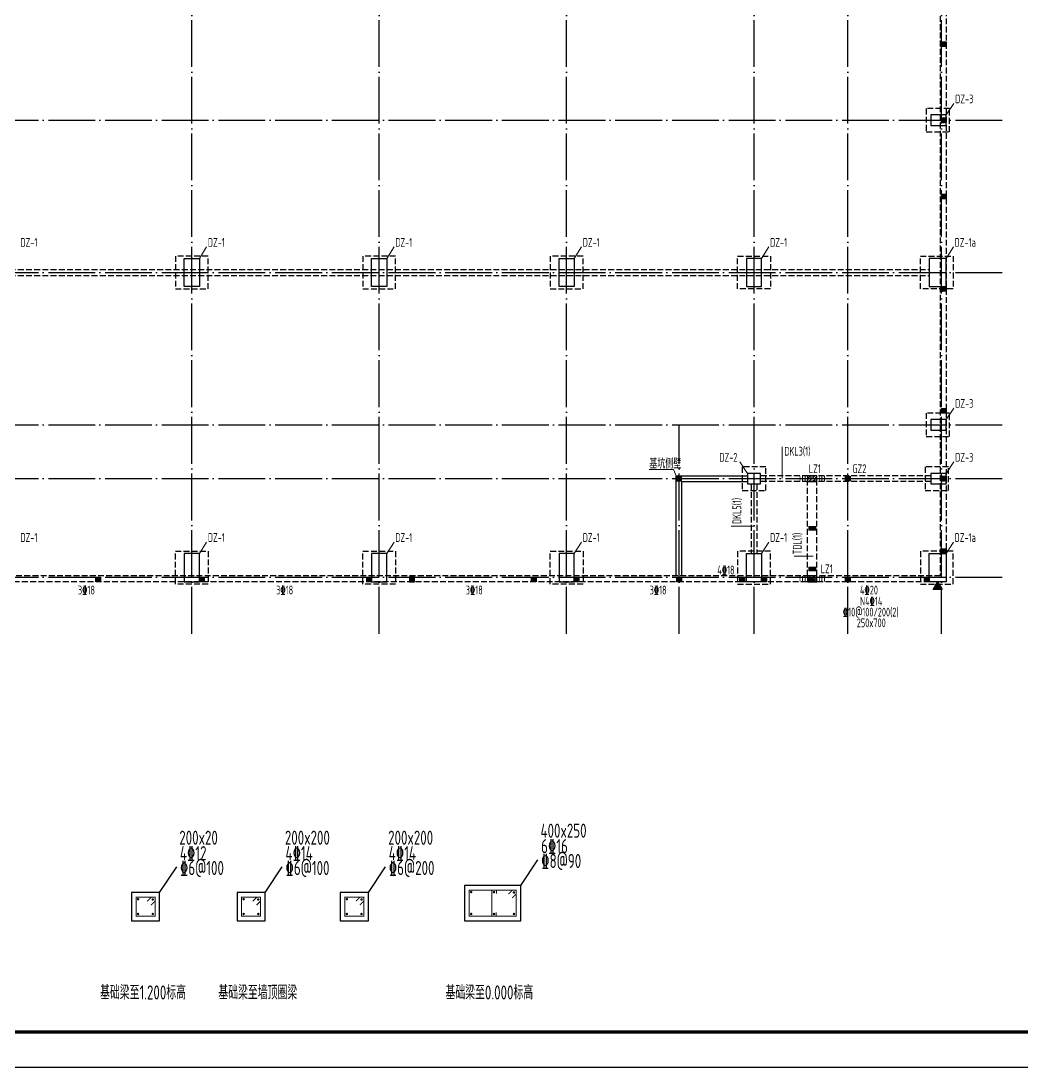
# Model space of a CAD drawing. Extents: x 19118 to 566552, y -1188739 to 92943.
# Drawn here: x 487992 to 530726, y -192636 to -147972 of the extents above; entities that cross this region are included whole.
import ezdxf

# ---------------------------------------------------------------- set-up
doc = ezdxf.new("R2010")
doc.units = 0
doc.header["$LTSCALE"] = 1000
doc.header["$MEASUREMENT"] = 0
for name, pattern in [('DASH', [0.35, 0.25, -0.1]), ('DASHDOT', [25.4, 12.7, -6.35, 0, -6.35]), ('DOTE', [2.42, 2, -0.2, 0.02, -0.2]), ('线型6', [8.75, 5, -1.25, 1.25, -1.25])]:
    doc.linetypes.add(name, pattern=pattern)
doc.layers.get('0').update_dxf_attribs({"linetype": 'CONTINUOUS'})
for name, color, linetype in [('1', 140, 'CONTINUOUS'), ('3T_WOOD', 21, 'CONTINUOUS'), ('A_DE_DETAIL_3', 144, 'CONTINUOUS'), ('DHX', 1, 'DASHDOT'), ('DOTE', 9, 'DOTE'), ('GZ', 3, 'CONTINUOUS'), ('PUB_TITLE', 4, 'CONTINUOUS'), ('S_BEAMDIMMASS', 2, 'CONTINUOUS'), ('WALL', 6, 'CONTINUOUS'), ('剖面外形', 7, 'CONTINUOUS'), ('柱', 2, 'CONTINUOUS'), ('梁', 4, 'DASH')]:
    doc.layers.add(name, color=color, linetype=linetype)
for name, color, linetype, lineweight in [('111', 9, '线型6', 18), ('柱集中标注', 2, 'CONTINUOUS', 9), ('梁集中标注', 2, 'CONTINUOUS', 15)]:
    doc.layers.add(name, color=color, linetype=linetype, lineweight=lineweight)
doc.styles.add('TSSD_Rein', font='atssdeng.shx', dxfattribs={"width": 0.7, "bigfont": 'atssdchn.shx'})

# ---------------------------------------------------------------- blocks, each defined once
blk = doc.blocks.new('新块FDGFGFG')
at = {"color": 1, "const_width": 7.15}
for points in [[(515600, -86161.2), (515600, -86347.2), (515935, -86347.2), (515935, -86161.2), (515600, -86161.2)], [(515793.3, -86185.1), (515793.3, -86161.2), (515761.4, -86161.2), (515761.4, -86347.2), (515792.9, -86347.2), (515792.9, -86319.5)], [(515879, -86189.9), (515907.7, -86161.2)], [(515906.3, -86217.2), (515935, -86188.4)], [(513230.1, -86211.2), (513230.1, -86347.2), (513365.1, -86347.2), (513365.1, -86211.2), (513230.1, -86211.2)], [(513309.1, -86239.9), (513337.8, -86211.2)], [(513336.4, -86267.2), (513365.1, -86238.4)], [(513981.2, -86211.2), (513981.2, -86347.2), (514116.2, -86347.2), (514116.2, -86211.2), (513981.2, -86211.2)], [(514060.2, -86239.9), (514089, -86211.2)], [(514087.5, -86267.2), (514116.2, -86238.4)], [(514715.9, -86211.2), (514715.9, -86347.2), (514850.9, -86347.2), (514850.9, -86211.2), (514715.9, -86211.2)], [(514794.9, -86239.9), (514823.6, -86211.2)], [(514822.2, -86267.2), (514850.9, -86238.4)]]:
    blk.add_lwpolyline(points, dxfattribs=at)
at = {"color": 1, "const_width": 8.59}
for points in [[(515609.7, -86175, -1), (515618.3, -86175, -1), (515609.7, -86175)], [(515772.2, -86175, -1), (515780.8, -86175, -1), (515772.2, -86175)], [(515914.2, -86177.5, -1), (515922.8, -86177.5, -1), (515914.2, -86177.5)], [(513239.8, -86225, -1), (513248.4, -86225, -1), (513239.8, -86225)], [(513344.3, -86227.5, -1), (513352.9, -86227.5, -1), (513344.3, -86227.5)], [(513991, -86225, -1), (513999.6, -86225, -1), (513991, -86225)], [(514095.4, -86227.5, -1), (514104, -86227.5, -1), (514095.4, -86227.5)], [(514725.7, -86225, -1), (514734.2, -86225, -1), (514725.7, -86225)], [(514830.1, -86227.5, -1), (514838.7, -86227.5, -1), (514830.1, -86227.5)], [(513239.8, -86330.7, -1), (513248.4, -86330.7, -1), (513239.8, -86330.7)], [(513344.3, -86330.7, -1), (513352.9, -86330.7, -1), (513344.3, -86330.7)], [(513991, -86330.7, -1), (513999.6, -86330.7, -1), (513991, -86330.7)], [(514095.4, -86330.7, -1), (514104, -86330.7, -1), (514095.4, -86330.7)], [(514725.7, -86330.7, -1), (514734.2, -86330.7, -1), (514725.7, -86330.7)], [(514830.1, -86330.7, -1), (514838.7, -86330.7, -1), (514830.1, -86330.7)], [(515609.7, -86330.7, -1), (515618.3, -86330.7, -1), (515609.7, -86330.7)], [(515772.2, -86330.7, -1), (515780.8, -86330.7, -1), (515772.2, -86330.7)], [(515914.2, -86330.7, -1), (515922.8, -86330.7, -1), (515914.2, -86330.7)]]:
    blk.add_lwpolyline(points, format="xyb", dxfattribs=at)
at = {"layer": 'S_BEAMDIMMASS'}
for p, q in [((515967.7, -86128.4), (516089.1, -85945.9)), ((513397.8, -86178.4), (513519.2, -85995.9)), ((514149, -86178.4), (514270.4, -85995.9)), ((514883.7, -86178.4), (515005, -85995.9))]:
    blk.add_line(p, q, dxfattribs=at)
at = {"layer": '剖面外形'}
for points in [[(513197.3, -86178.4), (513197.3, -86179.8), (513197.3, -86179.8), (513197.3, -86179.8), (513197.3, -86179.8), (513197.3, -86380), (513397.8, -86380), (513397.8, -86178.4), (513397.8, -86178.4), (513397.8, -86178.4), (513397.8, -86178.4), (513397.8, -86178.4), (513197.3, -86178.4)], [(513948.5, -86178.4), (513948.5, -86179.8), (513948.5, -86179.8), (513948.5, -86179.8), (513948.5, -86179.8), (513948.5, -86380), (514149, -86380), (514149, -86178.4), (514149, -86178.4), (514149, -86178.4), (514149, -86178.4), (514149, -86178.4), (513948.5, -86178.4)], [(514683.1, -86178.4), (514683.1, -86179.8), (514683.1, -86179.8), (514683.1, -86179.8), (514683.1, -86179.8), (514683.1, -86380), (514883.7, -86380), (514883.7, -86178.4), (514883.7, -86178.4), (514883.7, -86178.4), (514883.7, -86178.4), (514883.7, -86178.4), (514683.1, -86178.4)], [(515567.2, -86128.4), (515567.2, -86129.8), (515567.2, -86129.8), (515567.2, -86129.8), (515567.2, -86129.8), (515567.2, -86380), (515967.7, -86380), (515967.7, -86128.4), (515967.7, -86128.4), (515967.7, -86128.4), (515967.7, -86128.4), (515967.7, -86128.4), (515567.2, -86128.4)]]:
    blk.add_lwpolyline(points, dxfattribs=at)
at = {"layer": 'S_BEAMDIMMASS', "style": 'TSSD_Rein', "width": 0.7}
for s, height, p in [('200x20', 100.21, (513537.4, -85838.2)), ('200x200', 100.21, (514288.5, -85838.2)), ('200x200', 100.21, (515023.2, -85838.2)), ('400x250', 100.21, (516107.3, -85788.2)), ('6%%13216', 100.21, (516111.7, -85897.9)), ('4%%13212', 100.21, (513541.8, -85947.9)), ('4%%13214', 100.21, (514292.9, -85947.9)), ('4%%13214', 100.21, (515027.6, -85947.9)), ('%%1328@90', 100.21, (516111.7, -86003.7)), ('%%1326@100', 100.21, (513541.8, -86053.7)), ('%%1326@100', 100.21, (514292.9, -86053.7)), ('%%1326@200', 100.21, (515027.6, -86053.7)), ('基础梁至1.200标高', 100.205, (512973.8, -86939.3)), ('基础梁至墙顶圈梁', 100.21, (513815.4, -86939.3)), ('基础梁至0.000标高', 100.205, (515431.2, -86939.3))]:
    blk.add_text(s, height=height, dxfattribs=at).set_placement(p)

msp = doc.modelspace()

# ---------------------------------------------------------------- hatches: boundary and pattern name
at = {"layer": '1', "lineweight": 5}
h = msp.add_hatch(dxfattribs=at)
h.set_pattern_fill('ANSI31', color=256, scale=10, style=0)
h.set_pattern_definition([(225, (595448.803, -80257.53), (11.2253202, -11.2253202), [])])
h.paths.add_polyline_path([(521920.07, -169706.62), (521620.07, -169706.62), (521620.07, -169556.62), (521920.07, -169556.62)])
h = msp.add_hatch(dxfattribs=at)
h.set_pattern_fill('ANSI31', color=256, scale=10, style=0)
h.set_pattern_definition([(225, (595448.803, -82000.53), (11.2253202, -11.2253202), [])])
h.paths.add_polyline_path([(521920.07, -171449.62), (521620.07, -171449.62), (521620.07, -171299.62), (521920.07, -171299.62)])
at = {"layer": '111'}
h = msp.add_hatch(dxfattribs=at)
h.set_pattern_fill('钢筋混凝土', color=256, scale=50, style=0)
h.set_pattern_definition([(45, (85455.84, -97163.43), (-88.388348, 88.388348), []), (50, (85455.84, -97163.43), (358.6301, -31.37607), [37.5, -412.5]), (355, (85455.84, -97163.43), (-69.37567, 376.09607), [30, -330]), (100.4514, (85485.72, -97166.04), (289.2547, 344.71977), [31.8701, -350.57106]), (46.1842, (85455.84, -97063.43), (533.62052, -82.7595), [56.25, -618.75]), (96.6356, (85500.3, -97070.33), (467.33135, 487.05894), [47.80514, -525.8565]), (351.1842, (85455.84, -97063.43), (467.331, 487.0593), [45, -495]), (21, (85505.84, -97088.43), (298.45353, -201.30945), [37.5, -412.5]), (326, (85505.84, -97088.43), (121.65767, 362.57502), [30, -330]), (71.4514, (85530.7, -97105.2), (420.11131, 161.26525), [31.8701, -350.57106]), (37.5, (85455.84, -97163.43), (6.079928, 166.446927), [0, -326, 0, -335, 0, -331.25]), (7.5, (85455.84, -97163.43), (131.53477, 197.205856), [0, -191, 0, -318.5, 0, -126.25]), (327.5, (85344.34, -97163.43), (266.91122, -11.277436), [0, -125, 0, -390, 0, -517.5]), (317.5, (85294.34, -97163.43), (291.59308, 50.05249), [0, -162.5, 0, -259, 0, -367.5])])
h.paths.add_polyline_path([(521970.07, -167388.12), (521570.07, -167388.12), (521570.07, -167638.12), (521970.07, -167638.12)])
h = msp.add_hatch(dxfattribs=at)
h.set_pattern_fill('钢筋混凝土', color=256, scale=50, style=0)
h.set_pattern_definition([(45, (85455.84, -101438.43), (-88.388348, 88.388348), []), (50, (85455.84, -101438.43), (358.6301, -31.37607), [37.5, -412.5]), (355, (85455.84, -101438.43), (-69.37567, 376.09607), [30, -330]), (100.4514, (85485.72, -101441.04), (289.2547, 344.71977), [31.8701, -350.57106]), (46.1842, (85455.84, -101338.43), (533.62052, -82.7595), [56.25, -618.75]), (96.6356, (85500.3, -101345.33), (467.33135, 487.05894), [47.80514, -525.8565]), (351.1842, (85455.84, -101338.43), (467.331, 487.0593), [45, -495]), (21, (85505.84, -101363.43), (298.45353, -201.30945), [37.5, -412.5]), (326, (85505.84, -101363.43), (121.65767, 362.57502), [30, -330]), (71.4514, (85530.7, -101380.2), (420.11131, 161.26525), [31.8701, -350.57106]), (37.5, (85455.84, -101438.43), (6.079928, 166.446927), [0, -326, 0, -335, 0, -331.25]), (7.5, (85455.84, -101438.43), (131.53477, 197.205856), [0, -191, 0, -318.5, 0, -126.25]), (327.5, (85344.34, -101438.43), (266.91122, -11.277436), [0, -125, 0, -390, 0, -517.5]), (317.5, (85294.34, -101438.43), (291.59308, 50.05249), [0, -162.5, 0, -259, 0, -367.5])])
h.paths.add_polyline_path([(521970.07, -171663.12), (521570.07, -171663.12), (521570.07, -171913.12), (521970.07, -171913.12)])
at = {"layer": 'DHX'}
msp.add_hatch(color=256, dxfattribs=at).paths.add_polyline_path([(527320.54, -172252.45), (526930.79, -172252.45), (527122.57, -171913.12)])
at = {"layer": 'GZ'}
h = msp.add_hatch(dxfattribs=at)
h.set_pattern_fill('钢筋混凝土', color=256, scale=20, style=0)
h.set_pattern_definition([(225, (580949.71, -73257.96), (35.35534, -35.35534), []), (230, (580949.71, -73257.96), (-143.45204, 12.55043), [15, -165]), (175, (580949.71, -73257.96), (27.75027, -150.43843), [12, -132]), (280.4514, (580937.76, -73256.91), (-115.70188, -137.8879), [12.74804, -140.22842]), (226.1842, (580949.71, -73297.96), (-213.4482, 33.1038), [22.5, -247.5]), (276.6356, (580931.92, -73295.2), (-186.93254, -194.82357), [19.12206, -210.3426]), (171.1842, (580949.7, -73297.96), (-186.9324, -194.8237), [18, -198]), (201, (580929.71, -73287.96), (-119.38141, 80.52378), [15, -165]), (146, (580929.71, -73287.96), (-48.66307, -145.03), [12, -132]), (251.4514, (580919.76, -73281.25), (-168.04453, -64.5061), [12.74804, -140.22842]), (217.5, (580949.71, -73257.96), (-2.43197, -66.57877), [0, -130.4, 0, -134, 0, -132.5]), (187.5, (580949.71, -73257.96), (-52.61391, -78.88234), [0, -76.4, 0, -127.4, 0, -50.5]), (147.5, (580994.31, -73257.96), (-106.764487, 4.510974), [0, -50, 0, -156, 0, -207]), (137.5, (581014.31, -73257.96), (-116.63723, -20.021), [0, -65, 0, -103.6, 0, -147])])
h.paths.add_polyline_path([(527485.07, -149063.12), (527285.07, -149063.12), (527285.07, -148863.12), (527485.07, -148863.12)])
h = msp.add_hatch(dxfattribs=at)
h.set_pattern_fill('钢筋混凝土', color=256, scale=20, style=0)
h.set_pattern_definition([(225, (580949.71, -76507.96), (35.35534, -35.35534), []), (230, (580949.71, -76507.96), (-143.45204, 12.55043), [15, -165]), (175, (580949.71, -76507.96), (27.75027, -150.43843), [12, -132]), (280.4514, (580937.76, -76506.91), (-115.70188, -137.8879), [12.74804, -140.22842]), (226.1842, (580949.71, -76547.96), (-213.4482, 33.1038), [22.5, -247.5]), (276.6356, (580931.92, -76545.2), (-186.93254, -194.82357), [19.12206, -210.3426]), (171.1842, (580949.7, -76547.96), (-186.9324, -194.8237), [18, -198]), (201, (580929.71, -76537.96), (-119.38141, 80.52378), [15, -165]), (146, (580929.71, -76537.96), (-48.66307, -145.03), [12, -132]), (251.4514, (580919.76, -76531.25), (-168.04453, -64.5061), [12.74804, -140.22842]), (217.5, (580949.71, -76507.96), (-2.43197, -66.57877), [0, -130.4, 0, -134, 0, -132.5]), (187.5, (580949.71, -76507.96), (-52.61391, -78.88234), [0, -76.4, 0, -127.4, 0, -50.5]), (147.5, (580994.31, -76507.96), (-106.764487, 4.510974), [0, -50, 0, -156, 0, -207]), (137.5, (581014.31, -76507.96), (-116.63723, -20.021), [0, -65, 0, -103.6, 0, -147])])
h.paths.add_polyline_path([(527485.07, -152313.12), (527285.07, -152313.12), (527285.07, -152113.12), (527485.07, -152113.12)])
h = msp.add_hatch(dxfattribs=at)
h.set_pattern_fill('钢筋混凝土', color=256, scale=20, style=0)
h.set_pattern_definition([(225, (580949.71, -79757.96), (35.35534, -35.35534), []), (230, (580949.71, -79757.96), (-143.45204, 12.55043), [15, -165]), (175, (580949.71, -79757.96), (27.75027, -150.43843), [12, -132]), (280.4514, (580937.76, -79756.91), (-115.70188, -137.8879), [12.74804, -140.22842]), (226.1842, (580949.71, -79797.96), (-213.4482, 33.1038), [22.5, -247.5]), (276.6356, (580931.92, -79795.2), (-186.93254, -194.82357), [19.12206, -210.3426]), (171.1842, (580949.7, -79797.96), (-186.9324, -194.8237), [18, -198]), (201, (580929.71, -79787.96), (-119.38141, 80.52378), [15, -165]), (146, (580929.71, -79787.96), (-48.66307, -145.03), [12, -132]), (251.4514, (580919.76, -79781.25), (-168.04453, -64.5061), [12.74804, -140.22842]), (217.5, (580949.71, -79757.96), (-2.43197, -66.57877), [0, -130.4, 0, -134, 0, -132.5]), (187.5, (580949.71, -79757.96), (-52.61391, -78.88234), [0, -76.4, 0, -127.4, 0, -50.5]), (147.5, (580994.31, -79757.96), (-106.764487, 4.510974), [0, -50, 0, -156, 0, -207]), (137.5, (581014.31, -79757.96), (-116.63723, -20.021), [0, -65, 0, -103.6, 0, -147])])
h.paths.add_polyline_path([(527485.07, -155563.12), (527285.07, -155563.12), (527285.07, -155363.12), (527485.07, -155363.12)])
h = msp.add_hatch(dxfattribs=at)
h.set_pattern_fill('钢筋混凝土', color=256, scale=20, style=0)
h.set_pattern_definition([(225, (580949.71, -83707.96), (35.35534, -35.35534), []), (230, (580949.71, -83707.96), (-143.45204, 12.55043), [15, -165]), (175, (580949.71, -83707.96), (27.75027, -150.43843), [12, -132]), (280.4514, (580937.76, -83706.91), (-115.70188, -137.8879), [12.74804, -140.22842]), (226.1842, (580949.71, -83747.96), (-213.4482, 33.1038), [22.5, -247.5]), (276.6356, (580931.92, -83745.2), (-186.93254, -194.82357), [19.12206, -210.3426]), (171.1842, (580949.7, -83747.96), (-186.9324, -194.8237), [18, -198]), (201, (580929.71, -83737.96), (-119.38141, 80.52378), [15, -165]), (146, (580929.71, -83737.96), (-48.66307, -145.03), [12, -132]), (251.4514, (580919.76, -83731.25), (-168.04453, -64.5061), [12.74804, -140.22842]), (217.5, (580949.71, -83707.96), (-2.43197, -66.57877), [0, -130.4, 0, -134, 0, -132.5]), (187.5, (580949.71, -83707.96), (-52.61391, -78.88234), [0, -76.4, 0, -127.4, 0, -50.5]), (147.5, (580994.31, -83707.96), (-106.764487, 4.510974), [0, -50, 0, -156, 0, -207]), (137.5, (581014.31, -83707.96), (-116.63723, -20.021), [0, -65, 0, -103.6, 0, -147])])
h.paths.add_polyline_path([(527485.07, -159513.12), (527285.07, -159513.12), (527285.07, -159313.12), (527485.07, -159313.12)])
h = msp.add_hatch(dxfattribs=at)
h.set_pattern_fill('钢筋混凝土', color=256, scale=20, style=0)
h.set_pattern_definition([(225, (580949.71, -88907.96), (35.35534, -35.35534), []), (230, (580949.71, -88907.96), (-143.45204, 12.55043), [15, -165]), (175, (580949.71, -88907.96), (27.75027, -150.43843), [12, -132]), (280.4514, (580937.76, -88906.91), (-115.70188, -137.8879), [12.74804, -140.22842]), (226.1842, (580949.71, -88947.96), (-213.4482, 33.1038), [22.5, -247.5]), (276.6356, (580931.92, -88945.2), (-186.93254, -194.82357), [19.12206, -210.3426]), (171.1842, (580949.7, -88947.96), (-186.9324, -194.8237), [18, -198]), (201, (580929.71, -88937.96), (-119.38141, 80.52378), [15, -165]), (146, (580929.71, -88937.96), (-48.66307, -145.03), [12, -132]), (251.4514, (580919.76, -88931.25), (-168.04453, -64.5061), [12.74804, -140.22842]), (217.5, (580949.71, -88907.96), (-2.43197, -66.57877), [0, -130.4, 0, -134, 0, -132.5]), (187.5, (580949.71, -88907.96), (-52.61391, -78.88234), [0, -76.4, 0, -127.4, 0, -50.5]), (147.5, (580994.31, -88907.96), (-106.764487, 4.510974), [0, -50, 0, -156, 0, -207]), (137.5, (581014.31, -88907.96), (-116.63723, -20.021), [0, -65, 0, -103.6, 0, -147])])
h.paths.add_polyline_path([(527485.07, -164713.12), (527285.07, -164713.12), (527285.07, -164513.12), (527485.07, -164513.12)])
h = msp.add_hatch(dxfattribs=at)
h.set_pattern_fill('钢筋混凝土', color=256, scale=20, style=0)
h.set_pattern_definition([(315, (462520.425, -91807.96), (-35.35534, -35.35534), []), (310, (462520.42, -91807.96), (143.45204, 12.55043), [15, -165]), (5, (462520.42, -91807.96), (-27.75027, -150.43843), [12, -132]), (259.5486, (462532.38, -91806.91), (115.70188, -137.8879), [12.74804, -140.22842]), (313.8158, (462520.42, -91847.96), (213.4482, 33.1038), [22.5, -247.5]), (263.3644, (462538.21, -91845.2), (186.93254, -194.82357), [19.12206, -210.3426]), (8.8158, (462520.42, -91847.96), (186.9324, -194.8237), [18, -198]), (339, (462540.42, -91837.96), (119.38141, 80.52378), [15, -165]), (34, (462540.42, -91837.96), (48.66307, -145.03), [12, -132]), (288.5486, (462550.37, -91831.25), (168.04453, -64.5061), [12.74804, -140.22842]), (322.5, (462520.425, -91807.96), (2.43197, -66.57877), [0, -130.4, 0, -134, 0, -132.5]), (352.5, (462520.425, -91807.96), (52.61391, -78.88234), [0, -76.4, 0, -127.4, 0, -50.5]), (32.5, (462475.825, -91807.96), (106.764487, 4.510974), [0, -50, 0, -156, 0, -207]), (42.5, (462455.825, -91807.96), (116.63723, -20.021), [0, -65, 0, -103.6, 0, -147])])
h.paths.add_polyline_path([(515985.07, -167613.12), (516185.07, -167613.12), (516185.07, -167413.12), (515985.07, -167413.12)])
h = msp.add_hatch(dxfattribs=at)
h.set_pattern_fill('钢筋混凝土', color=256, scale=20, style=0)
h.set_pattern_definition([(225, (576849.71, -91807.96), (35.35534, -35.35534), []), (230, (576849.71, -91807.96), (-143.45204, 12.55043), [15, -165]), (175, (576849.71, -91807.96), (27.75027, -150.43843), [12, -132]), (280.4514, (576837.76, -91806.91), (-115.70188, -137.8879), [12.74804, -140.22842]), (226.1842, (576849.71, -91847.96), (-213.4482, 33.1038), [22.5, -247.5]), (276.6356, (576831.92, -91845.2), (-186.93254, -194.82357), [19.12206, -210.3426]), (171.1842, (576849.7, -91847.96), (-186.9324, -194.8237), [18, -198]), (201, (576829.71, -91837.96), (-119.38141, 80.52378), [15, -165]), (146, (576829.71, -91837.96), (-48.66307, -145.03), [12, -132]), (251.4514, (576819.76, -91831.25), (-168.04453, -64.5061), [12.74804, -140.22842]), (217.5, (576849.71, -91807.96), (-2.43197, -66.57877), [0, -130.4, 0, -134, 0, -132.5]), (187.5, (576849.71, -91807.96), (-52.61391, -78.88234), [0, -76.4, 0, -127.4, 0, -50.5]), (147.5, (576894.31, -91807.96), (-106.764487, 4.510974), [0, -50, 0, -156, 0, -207]), (137.5, (576914.31, -91807.96), (-116.63723, -20.021), [0, -65, 0, -103.6, 0, -147])])
h.paths.add_polyline_path([(523385.07, -167613.12), (523185.07, -167613.12), (523185.07, -167413.12), (523385.07, -167413.12)])
h = msp.add_hatch(dxfattribs=at)
h.set_pattern_fill('钢筋混凝土', color=256, scale=20, style=0)
h.set_pattern_definition([(225, (580949.71, -91807.96), (35.35534, -35.35534), []), (230, (580949.71, -91807.96), (-143.45204, 12.55043), [15, -165]), (175, (580949.71, -91807.96), (27.75027, -150.43843), [12, -132]), (280.4514, (580937.76, -91806.91), (-115.70188, -137.8879), [12.74804, -140.22842]), (226.1842, (580949.71, -91847.96), (-213.4482, 33.1038), [22.5, -247.5]), (276.6356, (580931.92, -91845.2), (-186.93254, -194.82357), [19.12206, -210.3426]), (171.1842, (580949.7, -91847.96), (-186.9324, -194.8237), [18, -198]), (201, (580929.71, -91837.96), (-119.38141, 80.52378), [15, -165]), (146, (580929.71, -91837.96), (-48.66307, -145.03), [12, -132]), (251.4514, (580919.76, -91831.25), (-168.04453, -64.5061), [12.74804, -140.22842]), (217.5, (580949.71, -91807.96), (-2.43197, -66.57877), [0, -130.4, 0, -134, 0, -132.5]), (187.5, (580949.71, -91807.96), (-52.61391, -78.88234), [0, -76.4, 0, -127.4, 0, -50.5]), (147.5, (580994.31, -91807.96), (-106.764487, 4.510974), [0, -50, 0, -156, 0, -207]), (137.5, (581014.31, -91807.96), (-116.63723, -20.021), [0, -65, 0, -103.6, 0, -147])])
h.paths.add_polyline_path([(527485.07, -167613.12), (527285.07, -167613.12), (527285.07, -167413.12), (527485.07, -167413.12)])
h = msp.add_hatch(dxfattribs=at)
h.set_pattern_fill('钢筋混凝土', color=256, scale=20, style=0)
h.set_pattern_definition([(225, (580949.71, -94907.96), (35.35534, -35.35534), []), (230, (580949.71, -94907.96), (-143.45204, 12.55043), [15, -165]), (175, (580949.71, -94907.96), (27.75027, -150.43843), [12, -132]), (280.4514, (580937.76, -94906.91), (-115.70188, -137.8879), [12.74804, -140.22842]), (226.1842, (580949.71, -94947.96), (-213.4482, 33.1038), [22.5, -247.5]), (276.6356, (580931.92, -94945.2), (-186.93254, -194.82357), [19.12206, -210.3426]), (171.1842, (580949.7, -94947.96), (-186.9324, -194.8237), [18, -198]), (201, (580929.71, -94937.96), (-119.38141, 80.52378), [15, -165]), (146, (580929.71, -94937.96), (-48.66307, -145.03), [12, -132]), (251.4514, (580919.76, -94931.25), (-168.04453, -64.5061), [12.74804, -140.22842]), (217.5, (580949.71, -94907.96), (-2.43197, -66.57877), [0, -130.4, 0, -134, 0, -132.5]), (187.5, (580949.71, -94907.96), (-52.61391, -78.88234), [0, -76.4, 0, -127.4, 0, -50.5]), (147.5, (580994.31, -94907.96), (-106.764487, 4.510974), [0, -50, 0, -156, 0, -207]), (137.5, (581014.31, -94907.96), (-116.63723, -20.021), [0, -65, 0, -103.6, 0, -147])])
h.paths.add_polyline_path([(527485.07, -170713.12), (527285.07, -170713.12), (527285.07, -170513.12), (527485.07, -170513.12)])
h = msp.add_hatch(dxfattribs=at)
h.set_pattern_fill('钢筋混凝土', color=256, scale=20, style=0)
h.set_pattern_definition([(225, (544849.71, -96107.96), (35.35534, -35.35534), []), (230, (544849.71, -96107.96), (-143.45204, 12.55043), [15, -165]), (175, (544849.71, -96107.96), (27.75027, -150.43843), [12, -132]), (280.4514, (544837.76, -96106.91), (-115.70188, -137.8879), [12.74804, -140.22842]), (226.1842, (544849.71, -96147.96), (-213.4482, 33.1038), [22.5, -247.5]), (276.6356, (544831.92, -96145.2), (-186.93254, -194.82357), [19.12206, -210.3426]), (171.1842, (544849.7, -96147.96), (-186.9324, -194.8237), [18, -198]), (201, (544829.71, -96137.96), (-119.38141, 80.52378), [15, -165]), (146, (544829.71, -96137.96), (-48.66307, -145.03), [12, -132]), (251.4514, (544819.76, -96131.25), (-168.04453, -64.5061), [12.74804, -140.22842]), (217.5, (544849.71, -96107.96), (-2.43197, -66.57877), [0, -130.4, 0, -134, 0, -132.5]), (187.5, (544849.71, -96107.96), (-52.61391, -78.88234), [0, -76.4, 0, -127.4, 0, -50.5]), (147.5, (544894.31, -96107.96), (-106.764487, 4.510974), [0, -50, 0, -156, 0, -207]), (137.5, (544914.31, -96107.96), (-116.63723, -20.021), [0, -65, 0, -103.6, 0, -147])])
h.paths.add_polyline_path([(491385.07, -171913.12), (491185.07, -171913.12), (491185.07, -171713.12), (491385.07, -171713.12)])
h = msp.add_hatch(dxfattribs=at)
h.set_pattern_fill('钢筋混凝土', color=256, scale=20, style=0)
h.set_pattern_definition([(225, (549274.71, -96107.96), (35.35534, -35.35534), []), (230, (549274.71, -96107.96), (-143.45204, 12.55043), [15, -165]), (175, (549274.71, -96107.96), (27.75027, -150.43843), [12, -132]), (280.4514, (549262.76, -96106.91), (-115.70188, -137.8879), [12.74804, -140.22842]), (226.1842, (549274.71, -96147.96), (-213.4482, 33.1038), [22.5, -247.5]), (276.6356, (549256.92, -96145.2), (-186.93254, -194.82357), [19.12206, -210.3426]), (171.1842, (549274.7, -96147.96), (-186.9324, -194.8237), [18, -198]), (201, (549254.71, -96137.96), (-119.38141, 80.52378), [15, -165]), (146, (549254.71, -96137.96), (-48.66307, -145.03), [12, -132]), (251.4514, (549244.76, -96131.25), (-168.04453, -64.5061), [12.74804, -140.22842]), (217.5, (549274.71, -96107.96), (-2.43197, -66.57877), [0, -130.4, 0, -134, 0, -132.5]), (187.5, (549274.71, -96107.96), (-52.61391, -78.88234), [0, -76.4, 0, -127.4, 0, -50.5]), (147.5, (549319.31, -96107.96), (-106.764487, 4.510974), [0, -50, 0, -156, 0, -207]), (137.5, (549339.31, -96107.96), (-116.63723, -20.021), [0, -65, 0, -103.6, 0, -147])])
h.paths.add_polyline_path([(495810.07, -171913.12), (495610.07, -171913.12), (495610.07, -171713.12), (495810.07, -171713.12)])
h = msp.add_hatch(dxfattribs=at)
h.set_pattern_fill('钢筋混凝土', color=256, scale=20, style=0)
h.set_pattern_definition([(225, (556424.71, -96107.96), (35.35534, -35.35534), []), (230, (556424.71, -96107.96), (-143.45204, 12.55043), [15, -165]), (175, (556424.71, -96107.96), (27.75027, -150.43843), [12, -132]), (280.4514, (556412.76, -96106.91), (-115.70188, -137.8879), [12.74804, -140.22842]), (226.1842, (556424.71, -96147.96), (-213.4482, 33.1038), [22.5, -247.5]), (276.6356, (556406.92, -96145.2), (-186.93254, -194.82357), [19.12206, -210.3426]), (171.1842, (556424.7, -96147.96), (-186.9324, -194.8237), [18, -198]), (201, (556404.71, -96137.96), (-119.38141, 80.52378), [15, -165]), (146, (556404.71, -96137.96), (-48.66307, -145.03), [12, -132]), (251.4514, (556394.76, -96131.25), (-168.04453, -64.5061), [12.74804, -140.22842]), (217.5, (556424.71, -96107.96), (-2.43197, -66.57877), [0, -130.4, 0, -134, 0, -132.5]), (187.5, (556424.71, -96107.96), (-52.61391, -78.88234), [0, -76.4, 0, -127.4, 0, -50.5]), (147.5, (556469.31, -96107.96), (-106.764487, 4.510974), [0, -50, 0, -156, 0, -207]), (137.5, (556489.31, -96107.96), (-116.63723, -20.021), [0, -65, 0, -103.6, 0, -147])])
h.paths.add_polyline_path([(502960.07, -171913.12), (502760.07, -171913.12), (502760.07, -171713.12), (502960.07, -171713.12)])
h = msp.add_hatch(dxfattribs=at)
h.set_pattern_fill('钢筋混凝土', color=256, scale=20, style=0)
h.set_pattern_definition([(315, (451120.35, -96107.96), (-35.35534, -35.35534), []), (310, (451120.35, -96107.96), (143.45204, 12.55043), [15, -165]), (5, (451120.35, -96107.96), (-27.75027, -150.43843), [12, -132]), (259.5486, (451132.3, -96106.91), (115.70188, -137.8879), [12.74804, -140.22842]), (313.8158, (451120.35, -96147.96), (213.4482, 33.1038), [22.5, -247.5]), (263.3644, (451138.14, -96145.2), (186.93254, -194.82357), [19.12206, -210.3426]), (8.8158, (451120.35, -96147.96), (186.9324, -194.8237), [18, -198]), (339, (451140.35, -96137.96), (119.38141, 80.52378), [15, -165]), (34, (451140.35, -96137.96), (48.66307, -145.03), [12, -132]), (288.5486, (451150.3, -96131.25), (168.04453, -64.5061), [12.74804, -140.22842]), (322.5, (451120.35, -96107.96), (2.43197, -66.57877), [0, -130.4, 0, -134, 0, -132.5]), (352.5, (451120.35, -96107.96), (52.61391, -78.88234), [0, -76.4, 0, -127.4, 0, -50.5]), (32.5, (451075.75, -96107.96), (106.764487, 4.510974), [0, -50, 0, -156, 0, -207]), (42.5, (451055.75, -96107.96), (116.63723, -20.021), [0, -65, 0, -103.6, 0, -147])])
h.paths.add_polyline_path([(504584.99, -171913.12), (504784.99, -171913.12), (504784.99, -171713.12), (504584.99, -171713.12)])
h = msp.add_hatch(dxfattribs=at)
h.set_pattern_fill('钢筋混凝土', color=256, scale=20, style=0)
h.set_pattern_definition([(225, (563449.75, -96107.96), (35.35534, -35.35534), []), (230, (563449.75, -96107.96), (-143.45204, 12.55043), [15, -165]), (175, (563449.75, -96107.96), (27.75027, -150.43843), [12, -132]), (280.4514, (563437.8, -96106.91), (-115.70188, -137.8879), [12.74804, -140.22842]), (226.1842, (563449.75, -96147.96), (-213.4482, 33.1038), [22.5, -247.5]), (276.6356, (563431.96, -96145.2), (-186.93254, -194.82357), [19.12206, -210.3426]), (171.1842, (563449.75, -96147.96), (-186.9324, -194.8237), [18, -198]), (201, (563429.75, -96137.96), (-119.38141, 80.52378), [15, -165]), (146, (563429.75, -96137.96), (-48.66307, -145.03), [12, -132]), (251.4514, (563419.8, -96131.25), (-168.04453, -64.5061), [12.74804, -140.22842]), (217.5, (563449.75, -96107.96), (-2.43197, -66.57877), [0, -130.4, 0, -134, 0, -132.5]), (187.5, (563449.75, -96107.96), (-52.61391, -78.88234), [0, -76.4, 0, -127.4, 0, -50.5]), (147.5, (563494.35, -96107.96), (-106.764487, 4.510974), [0, -50, 0, -156, 0, -207]), (137.5, (563514.35, -96107.96), (-116.63723, -20.021), [0, -65, 0, -103.6, 0, -147])])
h.paths.add_polyline_path([(509985.11, -171913.12), (509785.11, -171913.12), (509785.11, -171713.12), (509985.11, -171713.12)])
h = msp.add_hatch(dxfattribs=at)
h.set_pattern_fill('钢筋混凝土', color=256, scale=20, style=0)
h.set_pattern_definition([(225, (565274.71, -96107.96), (35.35534, -35.35534), []), (230, (565274.71, -96107.96), (-143.45204, 12.55043), [15, -165]), (175, (565274.71, -96107.96), (27.75027, -150.43843), [12, -132]), (280.4514, (565262.76, -96106.91), (-115.70188, -137.8879), [12.74804, -140.22842]), (226.1842, (565274.71, -96147.96), (-213.4482, 33.1038), [22.5, -247.5]), (276.6356, (565256.92, -96145.2), (-186.93254, -194.82357), [19.12206, -210.3426]), (171.1842, (565274.7, -96147.96), (-186.9324, -194.8237), [18, -198]), (201, (565254.71, -96137.96), (-119.38141, 80.52378), [15, -165]), (146, (565254.71, -96137.96), (-48.66307, -145.03), [12, -132]), (251.4514, (565244.76, -96131.25), (-168.04453, -64.5061), [12.74804, -140.22842]), (217.5, (565274.71, -96107.96), (-2.43197, -66.57877), [0, -130.4, 0, -134, 0, -132.5]), (187.5, (565274.71, -96107.96), (-52.61391, -78.88234), [0, -76.4, 0, -127.4, 0, -50.5]), (147.5, (565319.31, -96107.96), (-106.764487, 4.510974), [0, -50, 0, -156, 0, -207]), (137.5, (565339.31, -96107.96), (-116.63723, -20.021), [0, -65, 0, -103.6, 0, -147])])
h.paths.add_polyline_path([(511810.07, -171913.12), (511610.07, -171913.12), (511610.07, -171713.12), (511810.07, -171713.12)])
h = msp.add_hatch(dxfattribs=at)
h.set_pattern_fill('钢筋混凝土', color=256, scale=20, style=0)
h.set_pattern_definition([(225, (569649.71, -96107.96), (35.35534, -35.35534), []), (230, (569649.71, -96107.96), (-143.45204, 12.55043), [15, -165]), (175, (569649.71, -96107.96), (27.75027, -150.43843), [12, -132]), (280.4514, (569637.76, -96106.91), (-115.70188, -137.8879), [12.74804, -140.22842]), (226.1842, (569649.71, -96147.96), (-213.4482, 33.1038), [22.5, -247.5]), (276.6356, (569631.92, -96145.2), (-186.93254, -194.82357), [19.12206, -210.3426]), (171.1842, (569649.7, -96147.96), (-186.9324, -194.8237), [18, -198]), (201, (569629.71, -96137.96), (-119.38141, 80.52378), [15, -165]), (146, (569629.71, -96137.96), (-48.66307, -145.03), [12, -132]), (251.4514, (569619.76, -96131.25), (-168.04453, -64.5061), [12.74804, -140.22842]), (217.5, (569649.71, -96107.96), (-2.43197, -66.57877), [0, -130.4, 0, -134, 0, -132.5]), (187.5, (569649.71, -96107.96), (-52.61391, -78.88234), [0, -76.4, 0, -127.4, 0, -50.5]), (147.5, (569694.31, -96107.96), (-106.764487, 4.510974), [0, -50, 0, -156, 0, -207]), (137.5, (569714.31, -96107.96), (-116.63723, -20.021), [0, -65, 0, -103.6, 0, -147])])
h.paths.add_polyline_path([(516185.07, -171913.12), (515985.07, -171913.12), (515985.07, -171713.12), (516185.07, -171713.12)])
h = msp.add_hatch(dxfattribs=at)
h.set_pattern_fill('钢筋混凝土', color=256, scale=20, style=0)
h.set_pattern_definition([(225, (572349.71, -96107.96), (35.35534, -35.35534), []), (230, (572349.71, -96107.96), (-143.45204, 12.55043), [15, -165]), (175, (572349.71, -96107.96), (27.75027, -150.43843), [12, -132]), (280.4514, (572337.76, -96106.91), (-115.70188, -137.8879), [12.74804, -140.22842]), (226.1842, (572349.71, -96147.96), (-213.4482, 33.1038), [22.5, -247.5]), (276.6356, (572331.92, -96145.2), (-186.93254, -194.82357), [19.12206, -210.3426]), (171.1842, (572349.7, -96147.96), (-186.9324, -194.8237), [18, -198]), (201, (572329.71, -96137.96), (-119.38141, 80.52378), [15, -165]), (146, (572329.71, -96137.96), (-48.66307, -145.03), [12, -132]), (251.4514, (572319.76, -96131.25), (-168.04453, -64.5061), [12.74804, -140.22842]), (217.5, (572349.71, -96107.96), (-2.43197, -66.57877), [0, -130.4, 0, -134, 0, -132.5]), (187.5, (572349.71, -96107.96), (-52.61391, -78.88234), [0, -76.4, 0, -127.4, 0, -50.5]), (147.5, (572394.31, -96107.96), (-106.764487, 4.510974), [0, -50, 0, -156, 0, -207]), (137.5, (572414.31, -96107.96), (-116.63723, -20.021), [0, -65, 0, -103.6, 0, -147])])
h.paths.add_polyline_path([(518885.07, -171913.12), (518685.07, -171913.12), (518685.07, -171713.12), (518885.07, -171713.12)])
h = msp.add_hatch(dxfattribs=at)
h.set_pattern_fill('钢筋混凝土', color=256, scale=20, style=0)
h.set_pattern_definition([(225, (573274.71, -96107.96), (35.35534, -35.35534), []), (230, (573274.71, -96107.96), (-143.45204, 12.55043), [15, -165]), (175, (573274.71, -96107.96), (27.75027, -150.43843), [12, -132]), (280.4514, (573262.76, -96106.91), (-115.70188, -137.8879), [12.74804, -140.22842]), (226.1842, (573274.71, -96147.96), (-213.4482, 33.1038), [22.5, -247.5]), (276.6356, (573256.92, -96145.2), (-186.93254, -194.82357), [19.12206, -210.3426]), (171.1842, (573274.7, -96147.96), (-186.9324, -194.8237), [18, -198]), (201, (573254.71, -96137.96), (-119.38141, 80.52378), [15, -165]), (146, (573254.71, -96137.96), (-48.66307, -145.03), [12, -132]), (251.4514, (573244.76, -96131.25), (-168.04453, -64.5061), [12.74804, -140.22842]), (217.5, (573274.71, -96107.96), (-2.43197, -66.57877), [0, -130.4, 0, -134, 0, -132.5]), (187.5, (573274.71, -96107.96), (-52.61391, -78.88234), [0, -76.4, 0, -127.4, 0, -50.5]), (147.5, (573319.31, -96107.96), (-106.764487, 4.510974), [0, -50, 0, -156, 0, -207]), (137.5, (573339.31, -96107.96), (-116.63723, -20.021), [0, -65, 0, -103.6, 0, -147])])
h.paths.add_polyline_path([(519810.07, -171913.12), (519610.07, -171913.12), (519610.07, -171713.12), (519810.07, -171713.12)])
h = msp.add_hatch(dxfattribs=at)
h.set_pattern_fill('钢筋混凝土', color=256, scale=20, style=0)
h.set_pattern_definition([(225, (575274.71, -96107.96), (35.35534, -35.35534), []), (230, (575274.71, -96107.96), (-143.45204, 12.55043), [15, -165]), (175, (575274.71, -96107.96), (27.75027, -150.43843), [12, -132]), (280.4514, (575262.76, -96106.91), (-115.70188, -137.8879), [12.74804, -140.22842]), (226.1842, (575274.71, -96147.96), (-213.4482, 33.1038), [22.5, -247.5]), (276.6356, (575256.92, -96145.2), (-186.93254, -194.82357), [19.12206, -210.3426]), (171.1842, (575274.7, -96147.96), (-186.9324, -194.8237), [18, -198]), (201, (575254.71, -96137.96), (-119.38141, 80.52378), [15, -165]), (146, (575254.71, -96137.96), (-48.66307, -145.03), [12, -132]), (251.4514, (575244.76, -96131.25), (-168.04453, -64.5061), [12.74804, -140.22842]), (217.5, (575274.71, -96107.96), (-2.43197, -66.57877), [0, -130.4, 0, -134, 0, -132.5]), (187.5, (575274.71, -96107.96), (-52.61391, -78.88234), [0, -76.4, 0, -127.4, 0, -50.5]), (147.5, (575319.31, -96107.96), (-106.764487, 4.510974), [0, -50, 0, -156, 0, -207]), (137.5, (575339.31, -96107.96), (-116.63723, -20.021), [0, -65, 0, -103.6, 0, -147])])
h.paths.add_polyline_path([(521810.07, -171913.12), (521610.07, -171913.12), (521610.07, -171713.12), (521810.07, -171713.12)])
h = msp.add_hatch(dxfattribs=at)
h.set_pattern_fill('钢筋混凝土', color=256, scale=20, style=0)
h.set_pattern_definition([(225, (576849.71, -96107.96), (35.35534, -35.35534), []), (230, (576849.71, -96107.96), (-143.45204, 12.55043), [15, -165]), (175, (576849.71, -96107.96), (27.75027, -150.43843), [12, -132]), (280.4514, (576837.76, -96106.91), (-115.70188, -137.8879), [12.74804, -140.22842]), (226.1842, (576849.71, -96147.96), (-213.4482, 33.1038), [22.5, -247.5]), (276.6356, (576831.92, -96145.2), (-186.93254, -194.82357), [19.12206, -210.3426]), (171.1842, (576849.7, -96147.96), (-186.9324, -194.8237), [18, -198]), (201, (576829.71, -96137.96), (-119.38141, 80.52378), [15, -165]), (146, (576829.71, -96137.96), (-48.66307, -145.03), [12, -132]), (251.4514, (576819.76, -96131.25), (-168.04453, -64.5061), [12.74804, -140.22842]), (217.5, (576849.71, -96107.96), (-2.43197, -66.57877), [0, -130.4, 0, -134, 0, -132.5]), (187.5, (576849.71, -96107.96), (-52.61391, -78.88234), [0, -76.4, 0, -127.4, 0, -50.5]), (147.5, (576894.31, -96107.96), (-106.764487, 4.510974), [0, -50, 0, -156, 0, -207]), (137.5, (576914.31, -96107.96), (-116.63723, -20.021), [0, -65, 0, -103.6, 0, -147])])
h.paths.add_polyline_path([(523385.07, -171913.12), (523185.07, -171913.12), (523185.07, -171713.12), (523385.07, -171713.12)])
h = msp.add_hatch(dxfattribs=at)
h.set_pattern_fill('钢筋混凝土', color=256, scale=20, style=0)
h.set_pattern_definition([(225, (580224.71, -96107.96), (35.35534, -35.35534), []), (230, (580224.71, -96107.96), (-143.45204, 12.55043), [15, -165]), (175, (580224.71, -96107.96), (27.75027, -150.43843), [12, -132]), (280.4514, (580212.76, -96106.91), (-115.70188, -137.8879), [12.74804, -140.22842]), (226.1842, (580224.71, -96147.96), (-213.4482, 33.1038), [22.5, -247.5]), (276.6356, (580206.92, -96145.2), (-186.93254, -194.82357), [19.12206, -210.3426]), (171.1842, (580224.7, -96147.96), (-186.9324, -194.8237), [18, -198]), (201, (580204.71, -96137.96), (-119.38141, 80.52378), [15, -165]), (146, (580204.71, -96137.96), (-48.66307, -145.03), [12, -132]), (251.4514, (580194.76, -96131.25), (-168.04453, -64.5061), [12.74804, -140.22842]), (217.5, (580224.71, -96107.96), (-2.43197, -66.57877), [0, -130.4, 0, -134, 0, -132.5]), (187.5, (580224.71, -96107.96), (-52.61391, -78.88234), [0, -76.4, 0, -127.4, 0, -50.5]), (147.5, (580269.31, -96107.96), (-106.764487, 4.510974), [0, -50, 0, -156, 0, -207]), (137.5, (580289.31, -96107.96), (-116.63723, -20.021), [0, -65, 0, -103.6, 0, -147])])
h.paths.add_polyline_path([(526760.07, -171913.12), (526560.07, -171913.12), (526560.07, -171713.12), (526760.07, -171713.12)])

# ---------------------------------------------------------------- linework, layer by layer
at = {"color": 4, "linetype": 'DASH'}
for p, q in [((521570.07, -171663.12), (521570.07, -167638.12)), ((521970.07, -171663.12), (521970.07, -167638.12))]:
    msp.add_line(p, q, dxfattribs=at)
at = {"layer": '1', "lineweight": 5}
for points in [[(521920.07, -169706.62), (521620.07, -169706.62), (521620.07, -169556.62), (521920.07, -169556.62)], [(521920.07, -171449.62), (521620.07, -171449.62), (521620.07, -171299.62), (521920.07, -171299.62)]]:
    msp.add_lwpolyline(points, close=True, dxfattribs=at)
at = {"layer": '3T_WOOD', "color": 1, "const_width": 40}
for points in [[(521248, -167388.12), (521248, -167638.12)], [(521359.36, -167388.12), (521359.36, -167638.12)], [(521469.53, -167388.12), (521469.53, -167638.12)], [(522072.55, -167388.12), (522072.55, -167638.12)], [(522182.71, -167388.12), (522182.71, -167638.12)], [(522294.07, -167388.12), (522294.07, -167638.12)], [(521248, -171663.12), (521248, -171913.12)], [(521359.36, -171663.12), (521359.36, -171913.12)], [(521469.53, -171663.12), (521469.53, -171913.12)], [(522072.55, -171663.12), (522072.55, -171913.12)], [(522182.71, -171663.12), (522182.71, -171913.12)], [(522294.07, -171663.12), (522294.07, -171913.12)]]:
    msp.add_lwpolyline(points, dxfattribs=at)
at = {"layer": 'A_DE_DETAIL_3', "linetype": 'DASH'}
for points in [[(527635.07, -151713.12), (526635.07, -151713.12), (526635.07, -152713.12), (527635.07, -152713.12)], [(494585.07, -159413.12), (495985.07, -159413.12), (495985.07, -158013.12), (494585.07, -158013.12)], [(502585.07, -159413.12), (503985.07, -159413.12), (503985.07, -158013.12), (502585.07, -158013.12)], [(510585.07, -159413.12), (511985.07, -159413.12), (511985.07, -158013.12), (510585.07, -158013.12)], [(519985.07, -159413.12), (518585.07, -159413.12), (518585.07, -158013.12), (519985.07, -158013.12)], [(527785.07, -159413.12), (526385.07, -159413.12), (526385.07, -158013.12), (527785.07, -158013.12)], [(527635.07, -164713.12), (526635.07, -164713.12), (526635.07, -165713.12), (527635.07, -165713.12)], [(519785.07, -167013.12), (518785.07, -167013.12), (518785.07, -168013.12), (519785.07, -168013.12)], [(527585.07, -167013.12), (526585.07, -167013.12), (526585.07, -168013.12), (527585.07, -168013.12)], [(494585.07, -170613.12), (495985.07, -170613.12), (495985.07, -172013.12), (494585.07, -172013.12)], [(502585.07, -170613.12), (503985.07, -170613.12), (503985.07, -172013.12), (502585.07, -172013.12)], [(510585.07, -170613.12), (511985.07, -170613.12), (511985.07, -172013.12), (510585.07, -172013.12)], [(519985.07, -170613.12), (518585.07, -170613.12), (518585.07, -172013.12), (519985.07, -172013.12)], [(527785.07, -170613.12), (526385.07, -170613.12), (526385.07, -172013.12), (527785.07, -172013.12)]]:
    msp.add_lwpolyline(points, close=True, dxfattribs=at)
at = {"layer": 'DHX'}
msp.add_lwpolyline([(527320.54, -172252.45), (526930.79, -172252.45), (527122.57, -171913.12)], close=True, dxfattribs=at)
at = {"layer": 'DOTE', "color": 8}
for p, q in [((495285.07, -174135.65), (495285.07, -118286.09)), ((503285.07, -174135.65), (503285.07, -118286.09)), ((511285.07, -174135.65), (511285.07, -118286.09)), ((519285.07, -174135.65), (519285.07, -118286.09)), ((523285.07, -174135.65), (523285.07, -118286.09)), ((527285.07, -174135.65), (527285.07, -118286.09)), ((421403.55, -152213.12), (529940.81, -152213.12)), ((421403.55, -158713.12), (529940.81, -158713.12)), ((421403.55, -165213.12), (529940.81, -165213.12)), ((516085.07, -174135.65), (516085.07, -165213.12)), ((421403.55, -167513.12), (529940.81, -167513.12)), ((421403.55, -171713.12), (529940.81, -171713.12))]:
    msp.add_line(p, q, dxfattribs=at)
at = {"layer": 'GZ'}
for points in [[(527485.07, -149063.12), (527285.07, -149063.12), (527285.07, -148863.12), (527485.07, -148863.12)], [(527485.07, -152313.12), (527285.07, -152313.12), (527285.07, -152113.12), (527485.07, -152113.12)], [(527485.07, -155563.12), (527285.07, -155563.12), (527285.07, -155363.12), (527485.07, -155363.12)], [(527485.07, -159513.12), (527285.07, -159513.12), (527285.07, -159313.12), (527485.07, -159313.12)], [(527485.07, -164713.12), (527285.07, -164713.12), (527285.07, -164513.12), (527485.07, -164513.12)], [(515985.07, -167613.12), (516185.07, -167613.12), (516185.07, -167413.12), (515985.07, -167413.12)], [(523385.07, -167613.12), (523185.07, -167613.12), (523185.07, -167413.12), (523385.07, -167413.12)], [(527485.07, -167613.12), (527285.07, -167613.12), (527285.07, -167413.12), (527485.07, -167413.12)], [(527485.07, -170713.12), (527285.07, -170713.12), (527285.07, -170513.12), (527485.07, -170513.12)], [(491385.07, -171913.12), (491185.07, -171913.12), (491185.07, -171713.12), (491385.07, -171713.12)], [(495810.07, -171913.12), (495610.07, -171913.12), (495610.07, -171713.12), (495810.07, -171713.12)], [(502960.07, -171913.12), (502760.07, -171913.12), (502760.07, -171713.12), (502960.07, -171713.12)], [(504584.99, -171913.12), (504784.99, -171913.12), (504784.99, -171713.12), (504584.99, -171713.12)], [(509985.11, -171913.12), (509785.11, -171913.12), (509785.11, -171713.12), (509985.11, -171713.12)], [(511810.07, -171913.12), (511610.07, -171913.12), (511610.07, -171713.12), (511810.07, -171713.12)], [(516185.07, -171913.12), (515985.07, -171913.12), (515985.07, -171713.12), (516185.07, -171713.12)], [(518885.07, -171913.12), (518685.07, -171913.12), (518685.07, -171713.12), (518885.07, -171713.12)], [(519810.07, -171913.12), (519610.07, -171913.12), (519610.07, -171713.12), (519810.07, -171713.12)], [(521810.07, -171913.12), (521610.07, -171913.12), (521610.07, -171713.12), (521810.07, -171713.12)], [(523385.07, -171913.12), (523185.07, -171913.12), (523185.07, -171713.12), (523385.07, -171713.12)], [(526760.07, -171913.12), (526560.07, -171913.12), (526560.07, -171713.12), (526760.07, -171713.12)]]:
    msp.add_lwpolyline(points, close=True, dxfattribs=at)
at = {"layer": 'PUB_TITLE'}
msp.add_lwpolyline([(408902.49, -192635.97), (566552.49, -192635.97), (566552.49, -103535.97), (408902.49, -103535.97)], close=True, dxfattribs=at)
at = {"layer": 'PUB_TITLE', "const_width": 150}
msp.add_lwpolyline([(412652.49, -191135.97), (565052.49, -191135.97), (565052.49, -105035.97), (412652.49, -105035.97)], close=True, dxfattribs=at)
at = {"layer": 'WALL'}
for points in [[(515960.07, -171663.12), (515960.07, -167388.12), (519010.07, -167388.12)], [(516210.07, -171663.12), (516210.07, -167638.12), (519010.07, -167638.12)]]:
    msp.add_lwpolyline(points, dxfattribs=at)
at = {"layer": '柱'}
for points in [[(527485.07, -151988.12), (526835.07, -151988.12), (526835.07, -152438.12), (527485.07, -152438.12)], [(494960.07, -158113.12), (495610.07, -158113.12), (495610.07, -159313.12), (494960.07, -159313.12)], [(502960.07, -158113.12), (503610.07, -158113.12), (503610.07, -159313.12), (502960.07, -159313.12)], [(510960.07, -158113.12), (511610.07, -158113.12), (511610.07, -159313.12), (510960.07, -159313.12)], [(519610.07, -158113.12), (518960.07, -158113.12), (518960.07, -159313.12), (519610.07, -159313.12)], [(527485.07, -158113.12), (526760.07, -158113.12), (526760.07, -159313.12), (527485.07, -159313.12)], [(527485.07, -164988.12), (526835.07, -164988.12), (526835.07, -165438.12), (527485.07, -165438.12)], [(519560.07, -167288.12), (519010.07, -167288.12), (519010.07, -167738.12), (519560.07, -167738.12)], [(521970.07, -167388.12), (521570.07, -167388.12), (521570.07, -167638.12), (521970.07, -167638.12)], [(527485.07, -167288.12), (526835.07, -167288.12), (526835.07, -167738.12), (527485.07, -167738.12)], [(494960.07, -171913.12), (495610.07, -171913.12), (495610.07, -170713.12), (494960.07, -170713.12)], [(502960.07, -171913.12), (503610.07, -171913.12), (503610.07, -170713.12), (502960.07, -170713.12)], [(510960.07, -171913.12), (511610.07, -171913.12), (511610.07, -170713.12), (510960.07, -170713.12)], [(519610.07, -171913.12), (518960.07, -171913.12), (518960.07, -170713.12), (519610.07, -170713.12)], [(527485.07, -171913.12), (526760.07, -171913.12), (526760.07, -170713.12), (527485.07, -170713.12)], [(521970.07, -171663.12), (521570.07, -171663.12), (521570.07, -171913.12), (521970.07, -171913.12)]]:
    msp.add_lwpolyline(points, close=True, dxfattribs=at)
at = {"layer": '柱集中标注'}
for p, q in [((527485.07, -151988.12), (527818.02, -151499.1)), ((495610.07, -158113.12), (495918.02, -157624.1)), ((503610.07, -158113.12), (503918.02, -157624.1)), ((511610.07, -158113.12), (511918.02, -157624.1)), ((519610.07, -158113.12), (519918.02, -157624.1)), ((527485.07, -158113.12), (527793.02, -157624.1)), ((527485.06, -164988.12), (527818.01, -164499.1)), ((519010.07, -167288.12), (518677.12, -166799.1)), ((527485.07, -167288.12), (527818.02, -166799.1)), ((495610.06, -170713.12), (495918.02, -170224.1)), ((503610.06, -170713.12), (503918.02, -170224.1)), ((511610.06, -170713.12), (511918.02, -170224.1)), ((519610.06, -170713.12), (519918.02, -170224.1)), ((527485.07, -170713.12), (527793.02, -170224.1))]:
    msp.add_line(p, q, dxfattribs=at)
at = {"layer": '梁'}
for p, q in [((423810.07, -158588.12), (526760.07, -158588.12)), ((423810.07, -158838.12), (526760.07, -158838.12)), ((526835.07, -167388.12), (519560.07, -167388.12)), ((519160.07, -167738.12), (519160.07, -170713.12)), ((519410.07, -167738.12), (519410.07, -170713.12)), ((526835.07, -167638.12), (519560.07, -167638.12))]:
    msp.add_line(p, q, dxfattribs=at)
for points in [[(423085.07, -119513.12), (527485.07, -119513.12), (527485.07, -171913.12), (423085.07, -171913.12)], [(423335.07, -119763.12), (527235.07, -119763.12), (527235.07, -171663.12), (423335.07, -171663.12)]]:
    msp.add_lwpolyline(points, close=True, dxfattribs=at)
at = {"layer": '梁集中标注'}
for p, q in [((520488.43, -167513.12), (520488.43, -166154.36, -123.41)), ((519285.07, -169540.86), (518309.94, -169540.86)), ((521001.6, -170822.89), (521802.85, -170822.89))]:
    msp.add_line(p, q, dxfattribs=at)
msp.add_lwpolyline([(514811.02, -167121.82), (515842.02, -167121.82), (515960.07, -167388.12)], dxfattribs=at)

# ---------------------------------------------------------------- block references
at = {"xscale": 6, "yscale": 6, "zscale": 6}
msp.add_blockref('新块FDGFGFG', (-2586473.47, 331884.62), dxfattribs=at)

# ---------------------------------------------------------------- texts
at = {"layer": '柱集中标注', "style": 'TSSD_Rein', "width": 0.7}
for s, p in [('DZ-3', (527871.31, -151490.63)), ('DZ-1', (487971.31, -157615.63)), ('DZ-1', (495971.31, -157615.63)), ('DZ-1', (503971.31, -157615.63)), ('DZ-1', (511971.31, -157615.63)), ('DZ-1', (519971.31, -157615.63)), ('DZ-1a', (527846.31, -157615.63)), ('DZ-3', (527871.31, -164490.63)), ('DZ-2', (517806.04, -166790.63)), ('DZ-3', (527871.31, -166790.63)), ('DZ-1', (487971.31, -170215.63)), ('DZ-1', (495971.31, -170215.63)), ('DZ-1', (503971.31, -170215.63)), ('DZ-1', (511971.31, -170215.63)), ('DZ-1', (519971.31, -170215.63)), ('DZ-1a', (527846.31, -170215.63))]:
    msp.add_text(s, height=375, dxfattribs=at).set_placement(p)
at = {"layer": '梁集中标注', "style": 'TSSD_Rein', "width": 0.7}
for s, p in [('DKL3(1) ', (520575.97, -166531.35, -139.68)), ('基坑侧壁', (514812.86, -167078.16, -151)), ('LZ1', (521624.26, -167277.8)), ('GZ2', (523486.81, -167277.8)), ('4%%13218 ', (517718.39, -171603.09)), ('LZ1', (522130.59, -171552.8)), ('3%%13218', (490425.45, -172457.13, -139.68)), ('3%%13218', (498887.49, -172457.13, -139.68)), ('3%%13218', (506979.29, -172457.13, -139.68)), ('3%%13218', (514828.57, -172457.13, -139.68)), ('4%%13220', (523807.96, -172457.13, -139.68)), ('N4%%13214', (523807.96, -172930.77, -139.68)), ('%%13210@100/200(2)', (523077.05, -173399.39, -139.68)), ('250x700', (523670.12, -173857.27, -139.68))]:
    msp.add_text(s, height=375, dxfattribs=at).set_placement(p)
for s, p in [('DKL5(1) ', (518738.14, -169453.32, -146.87)), ('TDL(1) ', (521316.7, -170746.4))]:
    msp.add_text(s, height=375, rotation=90, dxfattribs=at).set_placement(p)

doc.saveas('drawing.dxf')
